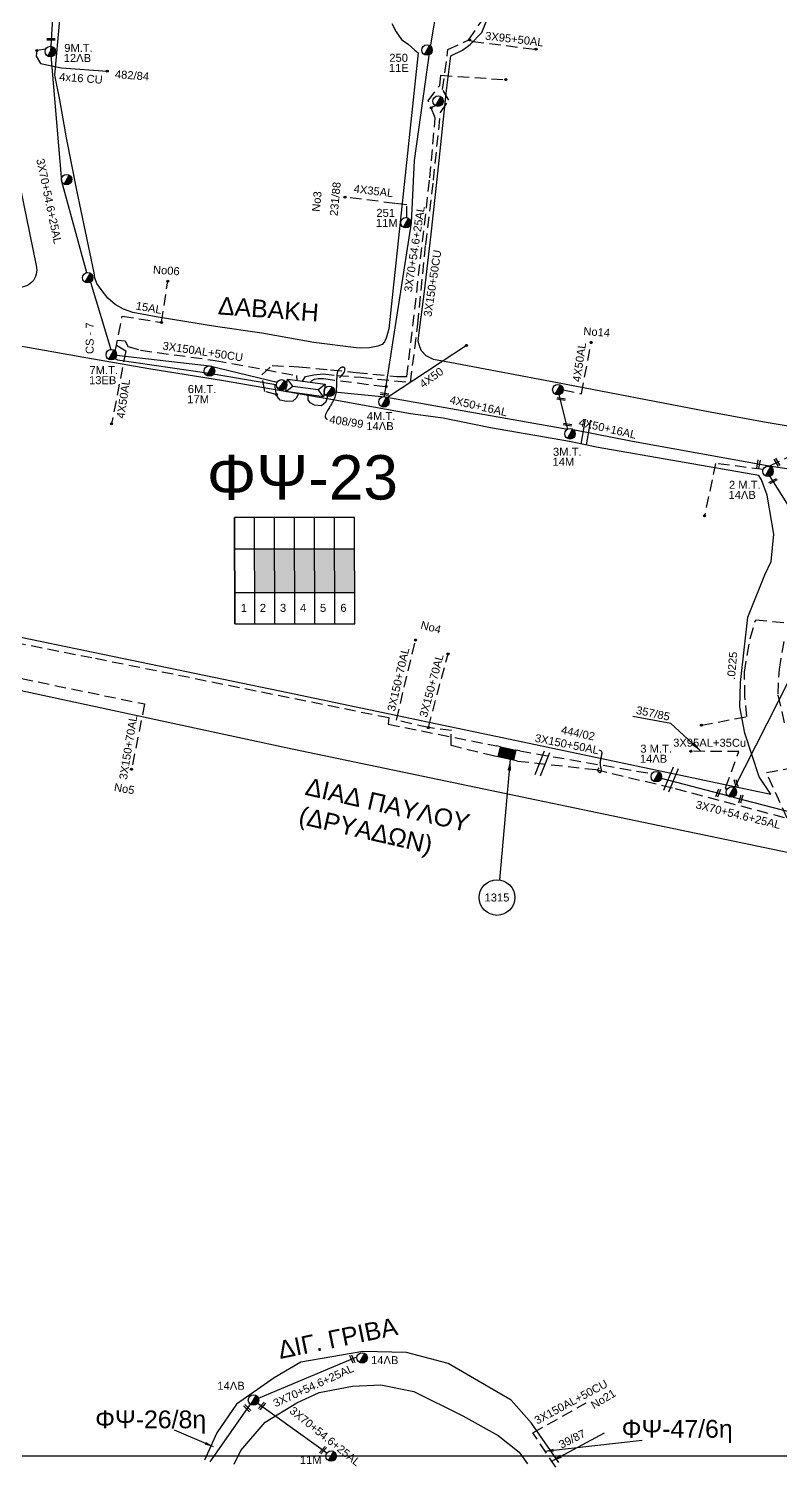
# Model space of a CAD drawing. Header units: millimetres. Extents: x 31 to 3826, y 22 to 1041.
# Drawn here: x 1171.4 to 1340.4, y 33.3 to 356.9 of the extents above; entities that cross this region are included whole.
import ezdxf
from ezdxf.enums import TextEntityAlignment as Align

# ---------------------------------------------------------------- set-up
doc = ezdxf.new("R2010")
doc.units = ezdxf.units.MM
doc.linetypes.add('DASHED', pattern=[19.05, 12.7, -6.35])
for name, color, linetype in [('Link Box 4 Διευθύνσεων', 7, 'Continuous'), ('Άγνωστα', 7, 'Continuous'), ('Ασφαλειοκιβώτια Χ.Τ 6 αναχωρήσεων', 7, 'Continuous'), ('Γυμνά εναέρια ΧΤ (3Φ)   4x35AL', 7, 'Continuous'), ('Γυμνά εναέρια ΧΤ και ΦΟΠ (3Φ)   4x50+16AL', 7, 'Continuous'), ('Επιγραφές - Σχήματα', 7, 'Continuous'), ('Καλώδια ΧΤ   15AL', 7, 'DASHED'), ('Καλώδια ΧΤ   3x150+50AL', 7, 'DASHED'), ('Καλώδια ΧΤ   3x150+50CU', 7, 'DASHED'), ('Καλώδια ΧΤ   3x150AL+50CU', 7, 'DASHED'), ('Καλώδια ΧΤ   3x95+50CU', 7, 'DASHED'), ('Μηχανική τομή', 7, 'Continuous'), ('Στύλος ΦΜ', 7, 'Continuous'), ('Στύλος ΦΜ @ 1', 7, 'Continuous'), ('Συνδέσεις', 7, 'Continuous'), ('Συνεστραμμένα ΧΤ   3x70+54.6+25 AL', 7, 'SYN_LINE'), ('Τομή', 7, 'Continuous'), ('Υποσταθμός εναέριος 2 στύλων', 7, 'Continuous'), ('Υποσταθμός πόλεως', 7, 'Continuous'), ('Υπόβαθρο ΔΕΗ', 7, 'Continuous'), ('Υπόγεια καλώδια Δικτύου ΧΤ και Παρ. ΧΤ - 3X150+70 AL', 7, 'DASHED'), ('Υπόγεια καλώδια Παροχών ΧΤ   4x50AL', 7, 'DASHED')]:
    doc.layers.add(name, color=color, linetype=linetype)
doc.styles.get("Standard").update_dxf_attribs({"font": 'arial.ttf'})
doc.linetypes.add('SYN_LINE', pattern='A,0.5,-0.0001,["/\\/\\/\\/",Standard,S=0.1,R=0,X=0,Y=-0.05],-0.25', length=0.7501)
doc.dimstyles.new('ISO-25', dxfattribs={"dimtxt": 2.5, "dimasz": 2.5, "dimexe": 1.25, "dimexo": 0.625, "dimtad": 1, "dimtxsty": 'Standard', "dimcen": 2.5, "dimadec": 0, "dimazin": 0, "dimtfac": 1, "dimtmove": 0, "dimatfit": 3, "dimfxl": 1, "dimarcsym": 0})

# ---------------------------------------------------------------- blocks, each defined once
blk = doc.blocks.new('ΥΠΑΡΧΩΝ ΤΣΙΜΕΝΤΕΝΙΟΣ ΣΤΥΛΟΣ')
at = {"layer": 'Στύλος ΦΜ'}
blk.add_hatch(color=7, dxfattribs=at).paths.add_polyline_path([(-1.29, -2.28, 0.574793), (2.62, 0, 0.268822), (1.3, 2.27)])
at = {"layer": 'Στύλος ΦΜ', "color": 7}
blk.add_line((-1.29, -2.28), (1.3, 2.27), dxfattribs=at)
blk.add_circle((0, 0), 2.62, dxfattribs=at)
at = {"layer": 'Στύλος ΦΜ', "flags": 4}
for tag, p in [('ΑΡΙΘΜΟΣ', (-4.68, 8.05)), ('ΤΥΠΟΣ', (-4.91, 3.03))]:
    blk.add_attdef(tag, p, '', height=4, dxfattribs=at)
blk = doc.blocks.new('ΤΟΜΗ')
at = {"layer": 'Τομή', "ltscale": 40}
for p, q in [((-5.68, 0), (5.68, 0)), ((5.68, -2.33), (-5.68, -2.33))]:
    blk.add_line(p, q, dxfattribs=at)
blk = doc.blocks.new('ΜΗΧΑΝΙΚΗ ΤΟΜΗ')
at = {"layer": 'Μηχανική τομή', "ltscale": 40}
for p, q in [((-1.89, 0.78), (1.89, 0.78)), ((1.89, 0), (-1.89, 0))]:
    blk.add_line(p, q, dxfattribs=at)
blk = doc.blocks.new('_ΣΥΝΔΕΣΗ')
at = {"layer": 'Συνδέσεις', "linetype": 'SYN_LINE', "ltscale": 40}
blk.add_hatch(color=256, dxfattribs=at).paths.add_polyline_path([(0.5, -0.01, 1), (-0.5, -0.01, 1)])
at = {"layer": 'Συνδέσεις'}
blk.add_circle((0, -0.01), 0.5, dxfattribs=at)
blk = doc.blocks.new('LINK BOX 4 ΑΝΑΧΩΡΗΣΕΩΝ')
at = {"layer": 'Link Box 4 Διευθύνσεων', "ltscale": 40}
blk.add_hatch(color=256, dxfattribs=at).paths.add_polyline_path([(-3.54, 0), (-3.54, -4.67), (3.54, -4.67), (3.54, 0)])
for p, q in [((-3.54, 0), (-5.33, 0)), ((5.33, 0), (3.54, 0)), ((-3.54, -4.67), (-5.33, -4.67)), ((5.33, -4.67), (3.54, -4.67))]:
    blk.add_line(p, q, dxfattribs=at)
blk.add_lwpolyline([(-3.54, -4.67), (-3.54, 0), (3.54, 0), (3.54, -4.67)], close=True, dxfattribs=at)
blk = doc.blocks.new('ΑΣΦΑΛΕΙΟΚΙΒΩΤΙΟ ΥΠΟΣΤΑΘΜΟΥ 6 ΑΝΑΧΩΡΗΣΕΩΝ')
at = {"layer": 'Ασφαλειοκιβώτια Χ.Τ 6 αναχωρήσεων', "ltscale": 40}
for p, q in [((-23.91, 27), (23.91, 27)), ((-9.83, 27), (-9.83, -27)), ((9.83, 27), (9.83, -27)), ((-23.91, 18), (23.91, 18)), ((-23.91, 9), (23.91, 9)), ((-23.91, 0), (23.91, 0)), ((-23.91, -9), (23.91, -9)), ((-23.91, -18), (23.91, -18))]:
    blk.add_line(p, q, dxfattribs=at)
at = {"layer": 'Ασφαλειοκιβώτια Χ.Τ 6 αναχωρήσεων'}
blk.add_lwpolyline([(-23.91, -27), (23.91, -27), (23.91, 27), (-23.91, 27)], close=True, dxfattribs=at)
for s, p in [('1', (-18.59, 24.27)), ('2', (-18.59, 15.7)), ('3', (-18.59, 6.63)), ('4', (-18.59, -2.39)), ('5', (-18.59, -11.4)), ('6', (-18.59, -20.54))]:
    blk.add_text(s, height=3.6, rotation=270, dxfattribs=at).set_placement(p)
at = {"layer": 'Ασφαλειοκιβώτια Χ.Τ 6 αναχωρήσεων', "ltscale": 40}
for tag, height, p in [('ΟΝΟΜΑ', 5, (-0.27, 31.68)), ('ΚΕΙΜΕΝΟ 1', 2, (16.95, 22.41)), ('ΚΕΙΜΕΝΟ 2', 2, (16.95, 13.71)), ('ΚΕΙΜΕΝΟ 3', 2, (16.95, 4.31)), ('ΚΕΙΜΕΝΟ 4', 2, (16.95, -4.67)), ('ΚΕΙΜΕΝΟ 5', 2, (16.95, -13.51)), ('ΚΕΙΜΕΝΟ 6', 2, (16.95, -22.43)), ('ΣΧ', 2, (-0.21, -29.21))]:
    blk.add_attdef(tag, text='', height=height, dxfattribs=at).set_placement(p, align=Align.MIDDLE_CENTER)
blk = doc.blocks.new('ΥΠΟΣΤΑΘΜΟΣ ΕΝΑΕΡΙΟΣ ΕΠΙ 2 ΣΤΥΛΩΝ')
at = {"layer": 'Υποσταθμός εναέριος 2 στύλων', "linetype": 'Continuous'}
for points in [[(-11.97, -2.11, 0.574793), (-8.45, -0.07, 0.268822), (-9.64, 1.98)], [(9.68, -2.15, 0.574793), (13.19, -0.1, 0.268822), (12.01, 1.95)]]:
    blk.add_hatch(color=256, dxfattribs=at).paths.add_polyline_path(points)
for p, q in [((-11.97, -2.11), (-9.64, 1.98)), ((9.68, -2.15), (12.01, 1.95))]:
    blk.add_line(p, q, dxfattribs=at)
for centre in [(-10.81, -0.07), (10.84, -0.1)]:
    blk.add_circle(centre, 2.36, dxfattribs=at)
at = {"layer": 'Υποσταθμός πόλεως', "linetype": 'Continuous', "ltscale": 40}
blk.add_lwpolyline([(-8.57, 2.82), (8.57, 2.82), (8.57, -2.82), (-8.57, -2.82)], close=True, dxfattribs=at)
for points in [[(-5.75, 0), (-8.57, 2.82)], [(-8.57, -2.82), (-5.75, 0)], [(-5.75, 0), (5.75, 0)], [(5.75, 0), (8.57, 2.82)], [(8.57, -2.82), (5.75, 0)]]:
    blk.add_lwpolyline(points, dxfattribs=at)
at = {"layer": 'Υποσταθμός εναέριος 2 στύλων', "ltscale": 40, "flags": 1}
for tag, p in [('ΜΕΤΑΣΧΗΜΑΤΙΣΜΟΣ', (14.09, 2.51)), ('ΙΣΧΥΣ', (14.07, -0.28)), ('ΑΡΙΘΜΟΣ', (14.19, -3))]:
    blk.add_attdef(tag, p, '', height=1.8, dxfattribs=at)

msp = doc.modelspace()

# ---------------------------------------------------------------- hatches: boundary and pattern name
at = {"layer": 'Ασφαλειοκιβώτια Χ.Τ 6 αναχωρήσεων'}
for color, points in [(133, [(1226.69, 239.96), (1222.19, 239.96), (1222.19, 230.13), (1226.69, 230.13)]), (5, [(1231.19, 239.96), (1226.69, 239.96), (1226.69, 230.13), (1231.19, 230.13)]), (25, [(1235.69, 239.96), (1231.19, 239.96), (1231.19, 230.13), (1235.69, 230.14)]), (1, [(1240.19, 239.97), (1235.69, 239.96), (1235.69, 230.14), (1240.19, 230.14)]), (30, [(1244.69, 239.97), (1240.19, 239.97), (1240.19, 230.14), (1244.69, 230.14)])]:
    msp.add_hatch(color=color, dxfattribs=at).paths.add_polyline_path(points)

# ---------------------------------------------------------------- linework, layer by layer
at = {"layer": 'Άγνωστα', "color": 30}
msp.add_lwpolyline([(1175.18, 352.35), (1173.17, 352.07), (1173.07, 350.77), (1173.99, 349.13), (1178.76, 348.17), (1189.04, 347.4)], dxfattribs=at)
at = {"layer": 'Άγνωστα', "color": 133}
for points in [[(1190.75, 282.76), (1191.36, 282.45), (1211.92, 279.42), (1226.98, 276.89)], [(1232.11, 274.93), (1231.56, 273.81), (1230.78, 273.17), (1229.32, 273.06), (1227.9, 273.4), (1227.27, 274.22), (1227.01, 275), (1226.82, 276.27), (1226.82, 276.86)]]:
    msp.add_lwpolyline(points, dxfattribs=at)
at = {"layer": 'Άγνωστα', "color": 133, "linetype": 'SYN_LINE', "ltscale": 20}
msp.add_lwpolyline([(1191.11, 283.48), (1212.04, 281.13), (1227.24, 277.45)], dxfattribs=at)
at = {"layer": 'Άγνωστα', "color": 27, "linetype": 'DASHED', "ltscale": 0.2}
msp.add_lwpolyline([(1234.8, 277.4), (1234.98, 277.76), (1235.65, 278.09), (1236.48, 278.24), (1237.7, 278.24), (1251.64, 276.44)], dxfattribs=at)
at = {"layer": 'Άγνωστα', "color": 85, "linetype": 'DASHED', "ltscale": 0.2}
msp.add_lwpolyline([(1337.96, 258.52), (1349.5, 264.12), (1355.1, 267.73)], dxfattribs=at)
at = {"layer": 'Άγνωστα', "color": 25, "linetype": 'DASHED', "ltscale": 0.2}
msp.add_lwpolyline([(1336.56, 257.76), (1325.86, 259.16), (1323.37, 247.35)], dxfattribs=at)
at = {"layer": 'Άγνωστα', "color": 25, "linetype": 'Continuous', "ltscale": 0.2}
msp.add_lwpolyline([(1353.17, 232.46), (1337.98, 256.45)], dxfattribs=at)
at = {"layer": 'Άγνωστα', "color": 5, "linetype": 'DASHED', "ltscale": 0.2}
msp.add_lwpolyline([(1003.73, 248.19), (1003.81, 246.83), (1007.93, 238.97), (1021.9, 239.97), (1029.57, 240.46), (1054.41, 235.05), (1094.99, 226.32), (1118.71, 221.29), (1120.43, 221.85), (1122.41, 222.99), (1124.74, 222.67), (1127.4, 221.09), (1128.73, 219.22), (1197.43, 205.05)], dxfattribs=at)
at = {"layer": 'Άγνωστα', "color": 30, "linetype": 'DASHED', "ltscale": 0.2}
msp.add_lwpolyline([(1085.76, 235.73), (1104.58, 231.34), (1186.4, 215.31), (1252.37, 201.97), (1252.26, 200.46), (1276.62, 195.61)], dxfattribs=at)
at = {"layer": 'Άγνωστα', "color": 2, "linetype": 'DASHED', "ltscale": 0.2}
msp.add_lwpolyline([(1322.68, 200.26), (1332.89, 202.19), (1332.49, 206.71), (1332.36, 212.2), (1333.65, 219.78), (1334.91, 223.98), (1343.95, 223.12), (1349.72, 228.66), (1350.43, 230.36), (1351.78, 233.16), (1353.19, 233.87), (1355.57, 233.23), (1356.28, 231.53), (1356.25, 230.75)], dxfattribs=at)
at = {"layer": 'Άγνωστα', "color": 133, "linetype": 'DASHED', "ltscale": 0.2}
msp.add_lwpolyline([(1328.4, 185.77), (1328.14, 186.16), (1331.09, 194.34), (1320.31, 194.39)], dxfattribs=at)
at = {"layer": 'Γυμνά εναέρια ΧΤ (3Φ)   4x35AL', "color": 27, "linetype": 'DASHED', "ltscale": 0.2}
msp.add_lwpolyline([(1256.39, 314.46), (1256.42, 317.32), (1253.75, 317.64), (1242.51, 319.06)], dxfattribs=at)
at = {"layer": 'Γυμνά εναέρια ΧΤ και ΦΟΠ (3Φ)   4x50+16AL', "color": 30, "ltscale": 20}
for points in [[(1182.69, 431.56), (1180.55, 412.53), (1178.05, 381.79), (1176.23, 351.81)], [(1240.15, 275.28), (1251.44, 274.16), (1292.66, 266.89), (1290.69, 274.59)], [(1238.6, 274.25), (1238.19, 272.95), (1237.19, 272.13), (1235.66, 272.28), (1234.69, 272.8), (1234.21, 273.43), (1234.19, 274.64)]]:
    msp.add_lwpolyline(points, dxfattribs=at)
at = {"layer": 'Γυμνά εναέρια ΧΤ και ΦΟΠ (3Φ)   4x50+16AL', "color": 30, "linetype": 'SYN_LINE', "ltscale": 20}
msp.add_lwpolyline([(1252.06, 274.05), (1269.87, 285.72)], dxfattribs=at)
at = {"layer": 'Γυμνά εναέρια ΧΤ και ΦΟΠ (3Φ)   4x50+16AL', "color": 85}
msp.add_lwpolyline([(1365.63, 254.3), (1337.96, 258.52), (1307.17, 264.12), (1293.86, 266.73)], dxfattribs=at)
at = {"layer": 'Επιγραφές - Σχήματα'}
msp.add_lwpolyline([(59.44, 35.9), (2090.36, 35.9), (2090.36, 1038.33), (59.44, 1038.33)], close=True, dxfattribs=at)
for points in [[(1241.28, 278.41), (1241.63, 278.75), (1241.91, 279.06), (1242.12, 279.34), (1242.29, 279.59), (1242.4, 279.82), (1242.48, 280.01), (1242.51, 280.19), (1242.52, 280.34), (1242.5, 280.46), (1242.46, 280.56), (1242.4, 280.64), (1242.33, 280.7), (1242.24, 280.74), (1242.15, 280.77), (1242.06, 280.78), (1241.96, 280.78), (1241.86, 280.77), (1241.77, 280.75), (1241.68, 280.71), (1241.59, 280.67), (1241.5, 280.63), (1241.42, 280.57), (1241.33, 280.51), (1241.25, 280.44), (1241.17, 280.36), (1241.09, 280.27), (1241.02, 280.17), (1240.95, 280.05), (1240.88, 279.91), (1240.82, 279.74), (1240.77, 279.55), (1240.73, 279.32), (1240.69, 279.06), (1240.67, 278.76), (1240.65, 278.45), (1240.63, 278.11), (1240.62, 277.76), (1240.61, 277.41), (1240.59, 277.05), (1240.58, 276.71), (1240.57, 276.37), (1240.55, 276.04), (1240.53, 275.73), (1240.5, 275.43), (1240.46, 275.14), (1240.42, 274.86), (1240.37, 274.59), (1240.3, 274.34), (1240.23, 274.09), (1240.14, 273.86), (1240.05, 273.64), (1239.95, 273.43), (1239.85, 273.22), (1239.75, 273.03), (1239.64, 272.84), (1239.54, 272.65), (1239.44, 272.47), (1239.34, 272.29), (1239.24, 272.11), (1239.13, 271.92), (1239.02, 271.72), (1238.89, 271.51), (1238.76, 271.28), (1238.6, 271.02), (1238.44, 270.74), (1238.28, 270.44), (1238.14, 270.14), (1238.06, 269.86), (1238.04, 269.6), (1238.11, 269.37), (1238.29, 269.2), (1238.61, 269.1)], [(1299.63, 190.68), (1299.47, 190.47), (1299.39, 190.27), (1299.37, 190.1), (1299.4, 189.96), (1299.47, 189.84), (1299.56, 189.74), (1299.67, 189.68), (1299.77, 189.64), (1299.87, 189.63), (1299.96, 189.65), (1300.04, 189.7), (1300.1, 189.77), (1300.14, 189.86), (1300.18, 189.97), (1300.19, 190.1), (1300.19, 190.25), (1300.17, 190.4), (1300.14, 190.57), (1300.1, 190.76), (1300.06, 190.95), (1300.02, 191.15), (1299.99, 191.36), (1299.96, 191.58), (1299.95, 191.8), (1299.97, 192.03), (1299.99, 192.26), (1300.03, 192.49), (1300.08, 192.72), (1300.14, 192.95), (1300.19, 193.17), (1300.24, 193.38), (1300.29, 193.59), (1300.32, 193.78), (1300.34, 193.96), (1300.33, 194.12), (1300.29, 194.27), (1300.22, 194.39), (1300.1, 194.49), (1299.94, 194.57), (1299.72, 194.62)]]:
    msp.add_lwpolyline(points, dxfattribs=at)
at = {"layer": 'Επιγραφές - Σχήματα', "color": 7}
msp.add_circle((1276.7, 161.49), 4, dxfattribs=at)
at = {"layer": 'Καλώδια ΧΤ   15AL', "color": 1, "ltscale": 0.2}
msp.add_lwpolyline([(1190.84, 284.36), (1192.39, 292.3), (1201.25, 290.89), (1202.63, 300.16)], dxfattribs=at)
at = {"layer": 'Καλώδια ΧΤ   3x150+50AL', "color": 173, "ltscale": 0.2}
msp.add_lwpolyline([(1281.32, 192.19), (1298.91, 190.28), (1316.8, 186.03), (1341.96, 179.32), (1337.36, 189.61), (1345.69, 191.2)], dxfattribs=at)
at = {"layer": 'Καλώδια ΧΤ   3x150+50CU', "color": 5, "ltscale": 0.2}
msp.add_lwpolyline([(1232.92, 277.66), (1233.65, 278.69), (1235.48, 279.11), (1237.57, 279.27), (1240.77, 278.95), (1246.07, 278.52), (1257.26, 277.38), (1258.88, 290.46), (1260.66, 308.34), (1262.39, 322.84), (1264.01, 338.12), (1265.89, 340.89), (1264.48, 343.24), (1265.68, 352.24), (1270.34, 354.45), (1273.11, 358.52), (1273.64, 362.18), (1273.53, 365.78), (1272.33, 367.92), (1268.98, 370.5), (1267.73, 371.23), (1268, 375.26), (1269.52, 387.2), (1268.63, 387.65)], dxfattribs=at)
at = {"layer": 'Καλώδια ΧΤ   3x150+50CU', "color": 133, "linetype": 'DASHED', "ltscale": 0.2}
for points in [[(1227.22, 274.61), (1224.47, 275.3), (1223.78, 279.08), (1226.12, 281.2), (1232.15, 280.88), (1239.27, 280.21), (1245.01, 279.62), (1254.15, 278.73), (1256.46, 278.69), (1261.61, 323.41), (1262.83, 336.92), (1261.23, 340.72), (1263.81, 344.19), (1264.1, 346.47), (1278.72, 345.49)], [(1262.87, 339.62), (1261.87, 339.2)]]:
    msp.add_lwpolyline(points, dxfattribs=at)
at = {"layer": 'Καλώδια ΧΤ   3x150+50CU', "color": 1, "ltscale": 0.2}
msp.add_lwpolyline([(1191.33, 286.88), (1193.05, 286.74), (1193.65, 285.46), (1196.52, 284.62), (1213.29, 282.33), (1231.57, 278.94), (1231.7, 277.82)], dxfattribs=at)
at = {"layer": 'Καλώδια ΧΤ   3x150+50CU', "color": 173, "ltscale": 0.2}
msp.add_lwpolyline([(1341.39, 200.83), (1339.94, 207.25), (1340.22, 212.83), (1341.31, 219.3)], dxfattribs=at)
at = {"layer": 'Καλώδια ΧΤ   3x150AL+50CU', "color": 133, "ltscale": 0.2}
msp.add_lwpolyline([(1289.93, 33.34), (1284.78, 41.08), (1296.75, 47.79)], dxfattribs=at)
at = {"layer": 'Καλώδια ΧΤ   3x95+50CU', "color": 5, "ltscale": 0.2}
msp.add_lwpolyline([(1270.34, 354.45), (1271.24, 354.06), (1285.48, 352.32)], dxfattribs=at)
at = {"layer": 'Συνεστραμμένα ΧΤ   3x70+54.6+25 AL', "color": 27, "ltscale": 20}
for p, q in [((1267.75, 389.16), (1261.52, 351.93)), ((1261.52, 351.93), (1258.08, 327.27)), ((1257.4, 313.3), (1251.29, 274.17))]:
    msp.add_line(p, q, dxfattribs=at)
at = {"layer": 'Συνεστραμμένα ΧΤ   3x70+54.6+25 AL', "ltscale": 20}
for p, q in [((1176.23, 351.81), (1178.76, 322.67)), ((1178.76, 322.67), (1184.34, 302.07)), ((1185.29, 299.94), (1189.83, 284.78))]:
    msp.add_line(p, q, dxfattribs=at)
at = {"layer": 'Συνεστραμμένα ΧΤ   3x70+54.6+25 AL', "color": 27, "ltscale": 15}
msp.add_line((1258.08, 327.27), (1257.4, 313.3), dxfattribs=at)
at = {"layer": 'Συνεστραμμένα ΧΤ   3x70+54.6+25 AL', "color": 25, "ltscale": 20}
msp.add_line((1329.99, 185.89), (1352.69, 230.73), dxfattribs=at)
at = {"layer": 'Συνεστραμμένα ΧΤ   3x70+54.6+25 AL', "color": 133, "ltscale": 20}
for p, q in [((1313.61, 188.32), (1328.55, 184.44)), ((1329.84, 184.11), (1358.91, 176.56))]:
    msp.add_line(p, q, dxfattribs=at)
at = {"layer": 'Συνεστραμμένα ΧΤ   3x70+54.6+25 AL', "color": 1, "ltscale": 20}
for p, q in [((1223.02, 48.91), (1245.21, 58.17)), ((1212.17, 34.57), (1221.25, 47.49)), ((1221.93, 48.46), (1238.45, 36.56))]:
    msp.add_line(p, q, dxfattribs=at)
at = {"layer": 'Υπόβαθρο ΔΕΗ'}
for points in [[(1346.28, 266.85), (1337.25, 268.38), (1323.84, 270.8), (1290.29, 277.3), (1267.26, 281.62), (1262.42, 282.52), (1260.77, 283.32), (1259.74, 284.46), (1259.37, 285.4), (1258.97, 286.62), (1259.21, 288.61), (1260.37, 297.85), (1261.9, 310.69), (1263.4, 324.45), (1265.38, 343.04), (1266.31, 350.84), (1268.93, 352.1), (1270.68, 353.37), (1273.26, 356.1), (1274.8, 359.77)], [(1253.03, 358.12), (1254.01, 356.22), (1255.24, 354.55), (1256.7, 353.5), (1258.21, 352.15), (1258.96, 351.49), (1258.39, 345.88), (1255.31, 316.92), (1252.37, 289.41), (1251.77, 287.3), (1251.41, 286.54), (1250.87, 285.92), (1249.89, 285.56), (1248, 285.16), (1246.25, 285.06), (1245.03, 285.12), (1235.5, 286.38), (1223.84, 288.48), (1213.41, 289.93), (1200.01, 292.15), (1194.81, 293.11), (1192.7, 293.85), (1190.81, 294.89), (1189.15, 296.3), (1187.86, 298), (1186.7, 299.62), (1186.22, 300.89), (1186.05, 301.99), (1182.19, 320.64), (1179.86, 332.42), (1178.34, 340.92), (1177.25, 346.52), (1178.37, 358.92)], [(1082.12, 33.58), (1072.24, 53.76), (1056.59, 76.43), (1036.98, 95.44), (1020.86, 109.73), (996.39, 125.55), (973.72, 136.2), (942.25, 145.92), (926.58, 148.96), (919.14, 152.3), (916.25, 156.25), (913.97, 160.35), (915.64, 168.54), (922.18, 175.1), (951.36, 195.92), (976.9, 215.38), (996.07, 229.84), (1006.35, 237.5), (1025.45, 239.15), (1229.18, 195.24), (1350.63, 169.88)], [(1290.58, 34.39), (1284.46, 43.26), (1279.89, 48.43), (1265.75, 56.7), (1256.35, 59.12), (1246.52, 59.37), (1232.55, 56.96), (1226.6, 53.43), (1218.14, 47.56), (1213.65, 41.1), (1210.9, 34.9)], [(1217.59, 33.99), (1219.07, 37.07), (1224.59, 43.45), (1231.66, 47.84), (1236.68, 50.17), (1244.18, 51.55), (1250.56, 51.89), (1257.98, 50.34), (1269.03, 44.9), (1276.96, 40.51), (1281.7, 36.72), (1283.6, 34.13)]]:
    msp.add_lwpolyline(points, dxfattribs=at)
msp.add_lwpolyline([(1120.16, 313.3), (1162.44, 333.8, -0.444184), (1167.32, 331.59), (1173.01, 303.68, -0.576588), (1168.39, 298.88), (1122.07, 304.81, -0.900846)], format="xyb", close=True, dxfattribs=at)
at = {"layer": 'Υπόβαθρο ΔΕΗ', "color": 7}
msp.add_lwpolyline([(1123.92, 229.48), (1229.69, 207.61), (1279.7, 197.09), (1338.28, 184.78), (1335.65, 188.65), (1332.47, 198.46), (1331.36, 204.41), (1331.47, 209.86), (1333.12, 224.59), (1336.95, 234.11), (1338.39, 237.12), (1339.01, 243.23), (1337.5, 252), (1336.2, 255.49), (1335.59, 256.45), (1299.49, 262.76), (1293, 264.12), (1275.21, 267.19), (1264.61, 269.36), (1257.23, 270.34), (1240.26, 273.36), (1215.17, 277.76), (1198.41, 280.46), (1182.46, 283.22), (1157.17, 287.67)], dxfattribs=at)
at = {"layer": 'Υπόγεια καλώδια Δικτύου ΧΤ και Παρ. ΧΤ - 3X150+70 AL', "color": 30, "ltscale": 0.2}
for points in [[(1276.12, 193.33), (1266.39, 195.67), (1266.44, 199.07), (1261.26, 199.72), (1254.08, 201.41), (1258.4, 219.43)], [(1261.26, 199.72), (1265.69, 216.3)], [(1281.82, 194.47), (1311.57, 189.35)]]:
    msp.add_lwpolyline(points, dxfattribs=at)
at = {"layer": 'Υπόγεια καλώδια Δικτύου ΧΤ και Παρ. ΧΤ - 3X150+70 AL', "color": 5, "ltscale": 0.2}
msp.add_lwpolyline([(1197.43, 205.05), (1194.48, 190.34)], dxfattribs=at)
at = {"layer": 'Υπόγεια καλώδια Παροχών ΧΤ   4x50AL', "color": 1, "ltscale": 0.2}
msp.add_lwpolyline([(1191.11, 285.73), (1193.18, 284.47), (1190.01, 268.08)], dxfattribs=at)
at = {"layer": 'Υπόγεια καλώδια Παροχών ΧΤ   4x50AL', "color": 30, "linetype": 'DASHED', "ltscale": 0.2}
msp.add_lwpolyline([(1291.57, 275.7), (1295.7, 274.81), (1297.91, 286.39)], dxfattribs=at)

# ---------------------------------------------------------------- block references
at = {"layer": 'Link Box 4 Διευθύνσεων', "xscale": 0.5000000000000225, "yscale": 0.5000000000000225, "zscale": 0.5000000000000225, "rotation": 347.5608739733307}
msp.add_blockref('LINK BOX 4 ΑΝΑΧΩΡΗΣΕΩΝ', (1279.22, 195.04), dxfattribs=at)
at = {"layer": 'Ασφαλειοκιβώτια Χ.Τ 6 αναχωρήσεων', "xscale": 0.500000000000107, "yscale": 0.500000000000107, "zscale": 0.500000000000107, "rotation": 90.01999311141401}
msp.add_blockref('ΑΣΦΑΛΕΙΟΚΙΒΩΤΙΟ ΥΠΟΣΤΑΘΜΟΥ 6 ΑΝΑΧΩΡΗΣΕΩΝ', (1231.19, 235.05), dxfattribs=at)
at = {"layer": 'Μηχανική τομή'}
for p, xscale, yscale, zscale, rotation in [((1176.38, 354.38), 0.5000000000000389, 0.5000000000000389, 0.5000000000000389, 359.9018663222109), ((1251.35, 274.55), 0.4999999999998429, 0.4999999999998429, 0.4999999999998429, 351.3259892206202), ((1291.12, 273.43), 0.4999999999998429, 0.4999999999998429, 0.4999999999998429, 351.3259892206202), ((1292.55, 267.67), 0.4999999999998429, 0.4999999999998429, 0.4999999999998429, 351.3259892206202), ((1335.7, 258.94), 0.5000000000000009, 0.5000000000000009, 0.5000000000000009, 79.3645889662723), ((1339.53, 259.31), 0.499999999999978, 0.499999999999978, 0.499999999999978, 300.505041883024), ((1338.9, 254.99), 0.4999999999999861, 0.4999999999999861, 0.4999999999999861, 28.01089243358211), ((1330.31, 187.07), 0.4999999999999278, 0.4999999999999278, 0.4999999999999278, 284.8570643535051), ((1326.65, 184.94), 0.50000000000004, 0.50000000000004, 0.50000000000004, 69.48618177430305), ((1331.76, 183.61), 0.4999999999999294, 0.4999999999999294, 0.4999999999999294, 75.25444908164692), ((1244.33, 57.79), 0.5000000000000083, 0.5000000000000083, 0.5000000000000083, 113.3214751007863), ((1220.64, 46.76), 0.499999999999992, 0.499999999999992, 0.499999999999992, 133.8816612997946), ((1223.99, 46.99), 0.5000000000000098, 0.5000000000000098, 0.5000000000000098, 49.89209134211768), ((1237.71, 37.04), 0.5000000000000098, 0.5000000000000098, 0.5000000000000098, 49.89209134211768)]:
    msp.add_blockref('ΜΗΧΑΝΙΚΗ ΤΟΜΗ', p, dxfattribs=dict(at, xscale=xscale, yscale=yscale, zscale=zscale, rotation=rotation))
at = {"layer": 'Στύλος ΦΜ @ 1', "ltscale": 40}
ref = msp.add_blockref('ΥΠΑΡΧΩΝ ΤΣΙΜΕΝΤΕΝΙΟΣ ΣΤΥΛΟΣ', (1176.23, 351.81), dxfattribs=dict(at, xscale=0.4499999999998181, yscale=0.4499999999998181, zscale=0.4499999999998181))
ref.add_attrib('ΤΥΠΟΣ', '12ΛB', (1179.24, 349.45), dxfattribs={"layer": 'Στύλος ΦΜ', "height": 1.8, "flags": 4})
ref.add_attrib('ΑΡΙΘΜΟΣ', '9M.T.', (1179.35, 351.72), dxfattribs={"layer": 'Στύλος ΦΜ', "height": 1.8, "flags": 4})
ref = msp.add_blockref('ΥΠΑΡΧΩΝ ΤΣΙΜΕΝΤΕΝΙΟΣ ΣΤΥΛΟΣ', (1260.96, 352.14), dxfattribs=dict(at, xscale=0.4499999999998181, yscale=0.4499999999998181, zscale=0.4499999999998181))
ref.add_attrib('ΤΥΠΟΣ', '11E', (1252.38, 347.24), dxfattribs={"layer": 'Στύλος ΦΜ', "height": 1.8, "flags": 4})
ref.add_attrib('ΑΡΙΘΜΟΣ', '250', (1252.48, 349.5), dxfattribs={"layer": 'Στύλος ΦΜ', "height": 1.8, "flags": 4})
at = {"layer": 'Στύλος ΦΜ @ 1', "ltscale": 40, "xscale": 0.4499999999998181, "yscale": 0.4499999999998181, "zscale": 0.4499999999998181}
for p in [(1263.46, 340.65), (1179.89, 323), (1184.64, 300.93), (1290.4, 275.74), (1329.44, 185.22)]:
    msp.add_blockref('ΥΠΑΡΧΩΝ ΤΣΙΜΕΝΤΕΝΙΟΣ ΣΤΥΛΟΣ', p, dxfattribs=at)
at = {"layer": 'Στύλος ΦΜ @ 1', "ltscale": 40}
ref = msp.add_blockref('ΥΠΑΡΧΩΝ ΤΣΙΜΕΝΤΕΝΙΟΣ ΣΤΥΛΟΣ', (1256.22, 313.3), dxfattribs=dict(at, xscale=0.4499999999998181, yscale=0.4499999999998181, zscale=0.4499999999998181))
ref.add_attrib('ΤΥΠΟΣ', '11M', (1249.47, 312.35), dxfattribs={"layer": 'Στύλος ΦΜ', "height": 1.8, "flags": 4})
ref.add_attrib('ΑΡΙΘΜΟΣ', '251', (1249.57, 314.61), dxfattribs={"layer": 'Στύλος ΦΜ', "height": 1.8, "flags": 4})
ref = msp.add_blockref('ΥΠΑΡΧΩΝ ΤΣΙΜΕΝΤΕΝΙΟΣ ΣΤΥΛΟΣ', (1189.94, 283.61), dxfattribs=dict(at, xscale=0.4499999999998181, yscale=0.4499999999998181, zscale=0.4499999999998181))
ref.add_attrib('ΤΥΠΟΣ', '13EB', (1184.93, 276.98), dxfattribs={"layer": 'Στύλος ΦΜ', "height": 1.8, "flags": 4})
ref.add_attrib('ΑΡΙΘΜΟΣ', '7M.T.', (1185.03, 279.24), dxfattribs={"layer": 'Στύλος ΦΜ', "height": 1.8, "flags": 4})
ref = msp.add_blockref('ΥΠΑΡΧΩΝ ΤΣΙΜΕΝΤΕΝΙΟΣ ΣΤΥΛΟΣ', (1212.02, 279.95), dxfattribs=dict(at, xscale=0.4499999999998181, yscale=0.4499999999998181, zscale=0.4499999999998181))
ref.add_attrib('ΤΥΠΟΣ', '17M', (1207.04, 272.7), dxfattribs={"layer": 'Στύλος ΦΜ', "height": 1.8, "flags": 4})
ref.add_attrib('ΑΡΙΘΜΟΣ', '6M.T.', (1207.15, 274.97), dxfattribs={"layer": 'Στύλος ΦΜ', "height": 1.8, "flags": 4})
ref = msp.add_blockref('ΥΠΑΡΧΩΝ ΤΣΙΜΕΝΤΕΝΙΟΣ ΣΤΥΛΟΣ', (1251.27, 273), dxfattribs=dict(at, xscale=0.4499999999998181, yscale=0.4499999999998181, zscale=0.4499999999998181))
ref.add_attrib('ΤΥΠΟΣ', '14ΛB', (1247.31, 266.65), dxfattribs={"layer": 'Στύλος ΦΜ', "height": 1.8, "flags": 4})
ref.add_attrib('ΑΡΙΘΜΟΣ', '4M.T.', (1247.42, 268.91), dxfattribs={"layer": 'Στύλος ΦΜ', "height": 1.8, "flags": 4})
ref = msp.add_blockref('ΥΠΑΡΧΩΝ ΤΣΙΜΕΝΤΕΝΙΟΣ ΣΤΥΛΟΣ', (1293.13, 265.81), dxfattribs=dict(at, xscale=0.4499999999998181, yscale=0.4499999999998181, zscale=0.4499999999998181))
ref.add_attrib('ΤΥΠΟΣ', '14M', (1289.2, 258.61), dxfattribs={"layer": 'Στύλος ΦΜ', "height": 1.8, "flags": 4})
ref.add_attrib('ΑΡΙΘΜΟΣ', '3M.T.', (1289.3, 260.87), dxfattribs={"layer": 'Στύλος ΦΜ', "height": 1.8, "flags": 4})
ref = msp.add_blockref('ΥΠΑΡΧΩΝ ΤΣΙΜΕΝΤΕΝΙΟΣ ΣΤΥΛΟΣ', (1337.68, 257.37), dxfattribs=dict(at, xscale=0.4499999999998181, yscale=0.4499999999998181, zscale=0.4499999999998181))
ref.add_attrib('ΤΥΠΟΣ', '14ΛB', (1328.78, 251.17), dxfattribs={"layer": 'Στύλος ΦΜ', "height": 1.8, "flags": 4})
ref.add_attrib('ΑΡΙΘΜΟΣ', '2 M.T.', (1328.89, 253.44), dxfattribs={"layer": 'Στύλος ΦΜ', "height": 1.8, "flags": 4})
ref = msp.add_blockref('ΥΠΑΡΧΩΝ ΤΣΙΜΕΝΤΕΝΙΟΣ ΣΤΥΛΟΣ', (1312.55, 188.69), dxfattribs=dict(at, xscale=0.4499999999998181, yscale=0.4499999999998181, zscale=0.4499999999998181))
ref.add_attrib('ΤΥΠΟΣ', '14ΛB', (1308.84, 191.82), dxfattribs={"layer": 'Στύλος ΦΜ', "height": 1.8, "flags": 4})
ref.add_attrib('ΑΡΙΘΜΟΣ', '3 M.T.', (1308.95, 194.08), dxfattribs={"layer": 'Στύλος ΦΜ', "height": 1.8, "flags": 4})
ref = msp.add_blockref('ΥΠΑΡΧΩΝ ΤΣΙΜΕΝΤΕΝΙΟΣ ΣΤΥΛΟΣ', (1246.36, 57.93), dxfattribs=dict(at, xscale=0.4499999999998181, yscale=0.4499999999998181, zscale=0.4499999999998181))
ref.add_attrib('ΤΥΠΟΣ', '14ΛB', (1248.37, 56.53), dxfattribs={"layer": 'Στύλος ΦΜ', "height": 1.8, "flags": 4})
ref = msp.add_blockref('ΥΠΑΡΧΩΝ ΤΣΙΜΕΝΤΕΝΙΟΣ ΣΤΥΛΟΣ', (1221.93, 48.46), dxfattribs=dict(at, xscale=0.4499999999998181, yscale=0.4499999999998181, zscale=0.4499999999998181))
ref.add_attrib('ΤΥΠΟΣ', '14ΛB', (1213.8, 50.77), dxfattribs={"layer": 'Στύλος ΦΜ', "height": 1.8, "flags": 4})
ref = msp.add_blockref('ΥΠΑΡΧΩΝ ΤΣΙΜΕΝΤΕΝΙΟΣ ΣΤΥΛΟΣ', (1239.39, 35.85), dxfattribs=dict(at, xscale=0.4499999999998181, yscale=0.4499999999998181, zscale=0.4499999999998181))
ref.add_attrib('ΤΥΠΟΣ', '11M', (1232.35, 34.08), dxfattribs={"layer": 'Στύλος ΦΜ', "height": 1.8, "flags": 4})
at = {"layer": 'Συνδέσεις', "xscale": 0.4499999999998181, "yscale": 0.4499999999998181, "zscale": 0.4499999999998181}
for p in [(1270.53, 354.48), (1173.17, 352.07), (1285.48, 352.32), (1189.04, 347.4), (1278.72, 345.49), (1261.88, 339.15), (1242.51, 319.06), (1202.63, 300.16), (1201.25, 290.89), (1269.87, 285.72), (1297.91, 286.39), (1251.75, 276.46), (1227.1, 274.64), (1190.01, 268.08), (1323.37, 247.35), (1258.4, 219.43), (1265.69, 216.3), (1261.26, 199.72), (1322.68, 200.26), (1320.31, 194.39), (1194.48, 190.34)]:
    msp.add_blockref('_ΣΥΝΔΕΣΗ', p, dxfattribs=at)
at = {"layer": 'Τομή'}
for p, xscale, yscale, zscale, rotation in [((1296.13, 266.31), 0.5000000000000548, 0.5000000000000548, 0.5000000000000548, 79.89128196363232), ((1286.36, 191.83), 0.4999999999999882, 0.4999999999999882, 0.4999999999999882, 68.09418814016465), ((1315.32, 188.25), 0.5000000000001589, 0.5000000000001589, 0.5000000000001589, 67.37369488998672)]:
    msp.add_blockref('ΤΟΜΗ', p, dxfattribs=dict(at, xscale=xscale, yscale=yscale, zscale=zscale, rotation=rotation))
at = {"layer": 'Υποσταθμός εναέριος 2 στύλων', "xscale": 0.5000000000000316, "yscale": 0.5000000000000316, "zscale": 0.5000000000000316, "rotation": 352.3034107202671}
msp.add_blockref('ΥΠΟΣΤΑΘΜΟΣ ΕΝΑΕΡΙΟΣ ΕΠΙ 2 ΣΤΥΛΩΝ', (1233.61, 276.14), dxfattribs=at)

# ---------------------------------------------------------------- texts
at = {"layer": 'Άγνωστα', "insert": (1178.31, 347.06), "char_height": 1.8, "width": 10.1428, "attachment_point": 1, "rotation": 355.8339}
msp.add_mtext('4x16 CU', dxfattribs=at)
at = {"layer": 'Άγνωστα', "color": 7, "char_height": 1.8, "width": 168.3718, "attachment_point": 1}
for s, insert, rotation in [('.0225', (1328.43, 210.6), 85.0178), ('3X95AL+35Cu', (1316.34, 197.23), 359.8944)]:
    msp.add_mtext(s, dxfattribs=dict(at, insert=insert, rotation=rotation))
at = {"layer": 'Γυμνά εναέρια ΧΤ (3Φ)   4x35AL', "color": 7, "insert": (1244.6, 321.88), "char_height": 1.8, "width": 168.3718, "attachment_point": 1, "rotation": 353.2045}
msp.add_mtext('4X35AL', dxfattribs=at)
at = {"layer": 'Γυμνά εναέρια ΧΤ και ΦΟΠ (3Φ)   4x50+16AL', "color": 7, "char_height": 1.8, "width": 168.3718, "attachment_point": 1, "rotation": 347.1594}
for insert in [(1266.33, 274.42), (1295.34, 269.36)]:
    msp.add_mtext('4X50+16AL', dxfattribs=dict(at, insert=insert))
at = {"layer": 'Επιγραφές - Σχήματα', "attachment_point": 1}
for s, insert, char_height, width, rotation in [('482/84', (1190.83, 347.64), 1.8, 10.1428, 355.8339), ('231/88', (1239.06, 314.9), 1.8, 10.1428, 84.6755), ('No3', (1235.04, 315.86), 1.8, 10.1428, 84.6755), ('No06', (1199.39, 303.69), 1.8, 10.1428, 355.8339), ('\\pt12;ΔΑΒΑΚΗ', (1214.15, 296.69), 4, 157.7424, 355.7863), ('CS - 7', (1184.16, 283.76), 1.8, 10.1428, 89.6511), ('No14', (1296.21, 289.84), 1.8, 10.1428, 355.8339), ('\\pt12;ΔΙΑΔ ΠΑΥΛΟΥ\\P(ΔΡΥΑΔΩΝ)', (1234.23, 188.55), 4, 157.7424, 347.0699), ('\\pt12;ΔΙΓ. ΓΡΙΒΑ', (1227.1, 61.6), 4, 157.7424, 11.5894)]:
    msp.add_mtext(s, dxfattribs=dict(at, insert=insert, char_height=char_height, width=width, rotation=rotation))
at = {"layer": 'Επιγραφές - Σχήματα', "color": 7, "char_height": 1.8, "width": 168.3718, "attachment_point": 1}
for s, insert, rotation in [('408/99', (1239.16, 270.01), 351.4765), ('No4', (1259.84, 223.76), 345.316), ('357/85', (1308.23, 204.61), 348.0613), ('444/02', (1291.36, 200.15), 348.0613), ('No5', (1190.75, 187.25), 350.4889), ('No21', (1297.58, 47.89), 31.3593), ('39/87', (1290.39, 39.08), 26.8743)]:
    msp.add_mtext(s, dxfattribs=dict(at, insert=insert, rotation=rotation))
at = {"layer": 'Επιγραφές - Σχήματα', "attachment_point": 1}
for s, insert, char_height, width in [('ΦΨ-23', (1211.42, 261.02), 10, 103.4348), ('\\A1;ΦΨ-26/8η', (1186.31, 46.1), 4, 157.7424), ('\\A1;ΦΨ-47/6η', (1304.76, 43.98), 4, 157.7424)]:
    msp.add_mtext(s, dxfattribs=dict(at, insert=insert, char_height=char_height, width=width))
at = {"layer": 'Επιγραφές - Σχήματα', "color": 7, "insert": (1276.7, 161.49), "char_height": 1.8, "width": 168.3718, "attachment_point": 5}
msp.add_mtext('1315', dxfattribs=at)
at = {"layer": 'Καλώδια ΧΤ   15AL', "color": 7, "insert": (1195.65, 295.57), "char_height": 1.8, "width": 168.3718, "attachment_point": 1, "rotation": 349.8992}
msp.add_mtext('15AL', dxfattribs=at)
at = {"layer": 'Καλώδια ΧΤ   3x150+50AL', "color": 7, "insert": (1285.46, 198.32), "char_height": 1.8, "width": 168.3718, "attachment_point": 1, "rotation": 348.8009}
msp.add_mtext('3X150+50AL', dxfattribs=at)
at = {"layer": 'Καλώδια ΧΤ   3x150+50CU', "color": 7, "char_height": 1.8, "width": 168.3718, "attachment_point": 1}
for s, insert, rotation in [('3X150+50CU', (1260.17, 292.31), 81.4522), ('3X150AL+50CU', (1201.65, 286.57), 351.4765)]:
    msp.add_mtext(s, dxfattribs=dict(at, insert=insert, rotation=rotation))
at = {"layer": 'Καλώδια ΧΤ   3x150AL+50CU', "color": 7, "insert": (1284.87, 44.5), "char_height": 1.8, "width": 168.3718, "attachment_point": 1, "rotation": 28.2076}
msp.add_mtext('3X150AL+50CU', dxfattribs=at)
at = {"layer": 'Καλώδια ΧΤ   3x95+50CU', "color": 7, "insert": (1274.17, 356.29), "char_height": 1.8, "width": 168.3718, "attachment_point": 1, "rotation": 353.2396}
msp.add_mtext('3X95+50AL', dxfattribs=at)
at = {"layer": 'Συνεστραμμένα ΧΤ   3x70+54.6+25 AL', "color": 7}
for rotation, p in [(281.8582, (1173.06, 327.54)), (81.3979, (1257.55, 297.58)), (346.1095, (1321.27, 181.6)), (24.5485, (1226.87, 46.8)), (321.1163, (1229.87, 45.73))]:
    msp.add_text('3X70+54.6+25AL', height=1.8, rotation=rotation, dxfattribs=at).set_placement(p)
at = {"layer": 'Υπόγεια καλώδια Δικτύου ΧΤ και Παρ. ΧΤ - 3X150+70 AL', "color": 7, "char_height": 1.8, "width": 168.3718, "attachment_point": 1}
for insert, rotation in [((1251.98, 203.66), 77.0092), ((1259.19, 202.34), 74.8925), ((1191.67, 188.2), 80.7237)]:
    msp.add_mtext('3X150+70AL', dxfattribs=dict(at, insert=insert, rotation=rotation))
at = {"layer": 'Υπόγεια καλώδια Παροχών ΧΤ   4x50AL', "color": 7, "char_height": 1.8, "width": 168.3718, "attachment_point": 1}
for s, insert, rotation in [('4X50AL', (1293.69, 277.63), 81.7071), ('4X50', (1259.03, 277.49), 35.3996), ('4X50AL', (1191.1, 269.4), 81.7071)]:
    msp.add_mtext(s, dxfattribs=dict(at, insert=insert, rotation=rotation))

# ---------------------------------------------------------------- leaders
at = {"layer": 'Επιγραφές - Σχήματα'}
for points in [[(1322.59, 194.44), (1315.8, 200.66), (1307.29, 202.23)], [(1279.7, 192.54), (1277.3, 165.44)], [(1288.91, 34.64), (1300.88, 41.1)]]:
    msp.add_leader(points, dimstyle='ISO-25', override={"dimgap": 0.625, "dimtad": 0}, dxfattribs=at)
at = {"layer": 'Επιγραφές - Σχήματα', "ltscale": 40}
for points in [[(1212.94, 37.95), (1204.15, 41.65)], [(1287.41, 36.93), (1309.34, 39.43)]]:
    msp.add_leader(points, dimstyle='ISO-25', override={"dimasz": 2, "dimtad": 0}, dxfattribs=at)

doc.saveas('drawing.dxf')
